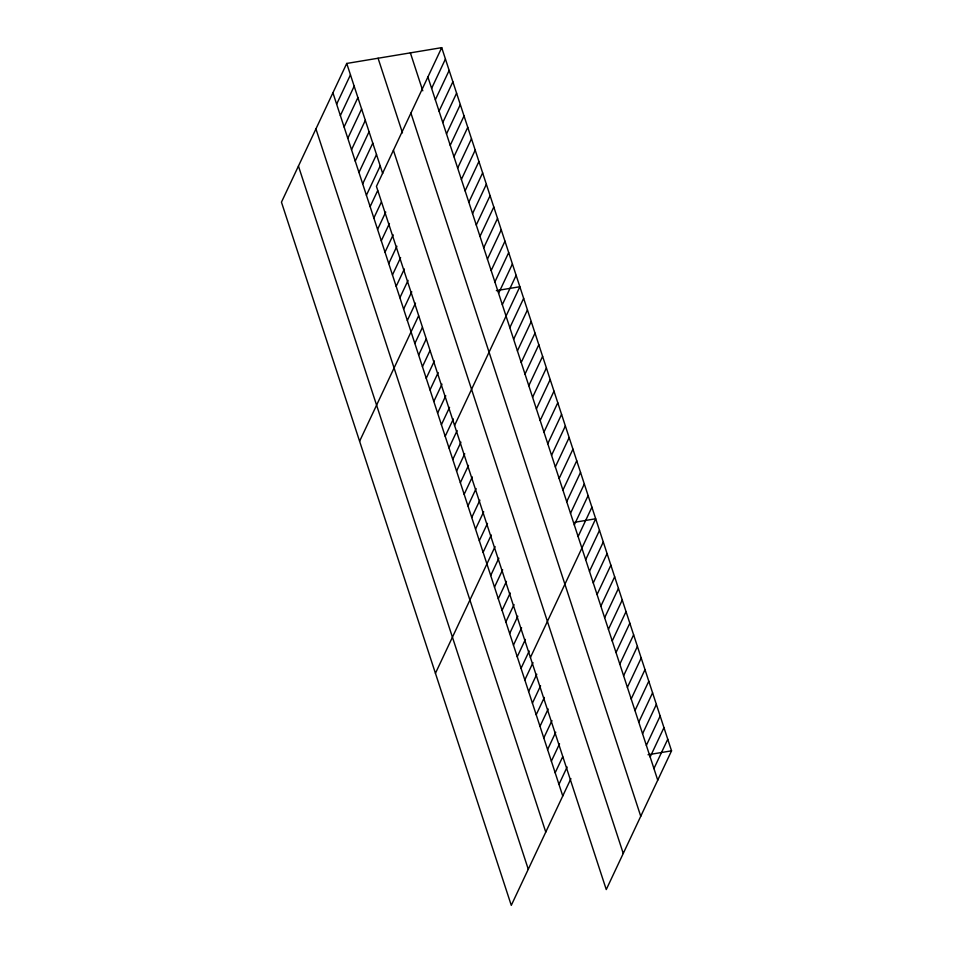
<?xml version="1.0" encoding="UTF-8"?>
<svg xmlns="http://www.w3.org/2000/svg" width="953" height="953" viewBox="0 0 953 953"><rect width="100%" height="100%" fill="white"/><g stroke="black" fill="none" stroke-linecap="round" stroke-linejoin="round"><path stroke-width="1.43" d="M441.715 47.65L376.435 186.371L606.263 889.554L671.543 750.833L441.715 47.65L346.737 63.446L281.457 202.167L511.284 905.35L570.918 778.637M336.635 104.187L350.454 74.834M340.364 115.563L354.171 86.211M344.081 126.952L357.899 97.599M347.809 138.34L361.616 108.987M351.526 149.716L365.333 120.364M355.243 161.105L369.061 131.752M358.971 172.493L372.778 143.141M362.688 183.881L376.506 154.529M366.405 195.258L380.223 165.905M370.133 206.646L377.662 190.636M431.626 88.391L445.432 59.038M373.85 218.034L381.391 202.024M435.342 99.767L449.149 70.415M377.579 229.411L385.739 212.066M439.059 111.156L452.878 81.803M381.295 240.799L389.455 223.455M442.788 122.544L456.594 93.191M385.012 252.188L393.172 234.843M446.504 133.932L460.323 104.58M388.741 263.576L396.901 246.231M450.221 145.309L464.04 115.956M392.457 274.952L400.617 257.608M453.95 156.697L467.756 127.345M396.174 286.341L404.346 268.996M457.666 168.085L471.485 138.733M399.903 297.729L408.063 280.385M461.395 179.462L475.202 150.109M403.619 309.106L411.779 291.761M465.112 190.85L478.918 161.498M407.336 320.494L415.508 303.149M468.828 202.239L482.647 172.886M359.603 441.251L418.593 315.872M472.557 213.627L486.364 184.274M414.853 343.485L422.393 327.475M476.274 225.003L490.092 195.651M418.653 355.088L426.182 339.077M479.99 236.392L493.809 207.039M422.441 366.691L429.97 350.68M483.719 247.78L497.526 218.428M426.229 378.293L434.389 360.949M487.436 259.156L501.254 229.804M430.029 389.896L438.189 372.552M491.164 270.545L504.971 241.192M433.818 401.499L441.978 384.154M494.881 281.933L508.688 252.581M437.606 413.102L445.766 395.757M498.598 293.31L512.416 263.957M441.406 424.704L449.566 407.36M502.326 304.698L516.133 275.346M445.194 436.307L453.354 418.963M454.581 425.455L519.861 286.734L496.346 290.641M448.982 447.91L457.142 430.565M509.831 327.689L523.65 298.337M452.782 459.513L460.942 442.168M513.631 339.292L527.438 309.939M456.57 471.116L464.73 453.771M517.419 350.895L531.238 321.542M460.359 482.718L468.519 465.374M521.208 362.497L535.026 333.145M464.159 494.321L472.319 476.965M525.008 374.1L538.814 344.748M467.947 505.912L476.107 488.567M528.796 385.703L542.614 356.351M471.735 517.515L479.895 500.17M532.584 397.306L546.403 367.953M475.535 529.118L483.695 511.773M536.384 408.908L550.191 379.556M479.323 540.72L487.483 523.376M540.172 420.511L553.991 391.159M483.111 552.323L491.271 534.978M543.96 432.114L557.779 402.762M435.438 673.294L495.072 546.581M547.761 443.717L561.567 414.364M490.7 575.529L498.86 558.184M551.549 455.32L565.367 425.967M494.488 587.131L502.66 569.787M555.337 466.922L569.155 437.57M498.288 598.734L506.448 581.39M559.137 478.525L572.944 449.173M502.076 610.337L510.236 592.992M562.925 490.128L576.744 460.775M505.864 621.94L514.036 604.595M566.713 501.731L580.532 472.378M509.664 633.542L517.824 616.198M570.513 513.333L584.32 483.981M513.453 645.145L521.613 627.801M574.302 524.936L588.12 495.584M517.241 656.748L525.413 639.403M578.102 536.539L591.908 507.187M521.041 668.351L529.201 651.006M530.428 657.51L595.696 518.777L574.802 522.256M524.829 679.954L532.989 662.609M585.678 559.733L599.497 530.38M528.617 691.556L536.789 674.212M589.478 571.335L603.285 541.983M532.417 703.159L540.577 685.815M593.266 582.938L607.073 553.586M536.205 714.762L544.366 697.417M597.054 594.541L610.873 565.189M539.994 726.365L548.166 709.02M600.855 606.144L614.661 576.791M543.794 737.967L551.954 720.623M604.643 617.747L618.449 588.394M547.582 749.57L555.742 732.226M608.431 629.349L622.249 599.997M551.37 761.173L559.542 743.828M612.231 640.952L626.038 611.6M555.17 772.776L562.699 756.765M616.019 652.555L629.826 623.202M558.958 784.379L567.118 767.034M619.807 664.158L633.626 634.805M623.607 675.76L637.414 646.408M627.396 687.363L641.202 658.011M631.184 698.966L645.002 669.614M634.984 710.569L648.79 681.216M638.772 722.171L652.579 692.819M642.56 733.774L656.379 704.422M646.36 745.377L660.167 716.025M650.149 756.98L663.955 727.627M653.937 768.583L667.755 739.23M648.04 754.74L671.543 750.833M427.897 77.002L657.737 780.185M410.374 52.868L422.775 90.809M410.922 113.097L640.75 816.28M378.079 58.228L402.464 132.872M393.422 150.276L623.25 853.459M346.737 63.446L382.701 173.494M332.919 92.798L562.758 795.981M315.931 128.893L545.771 832.076M298.444 166.072L528.272 869.255"/></g></svg>
